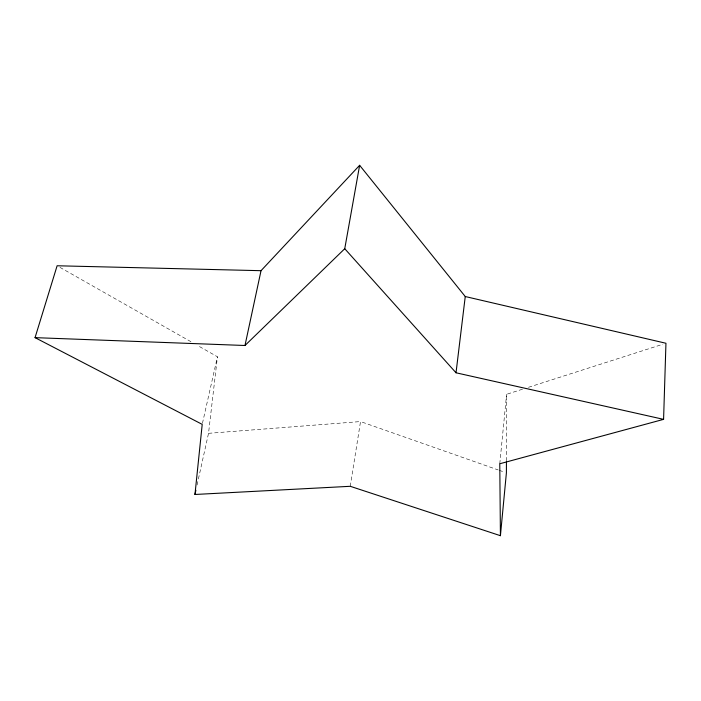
<?xml version="1.0" encoding="UTF-8"?>
<svg xmlns="http://www.w3.org/2000/svg" width="701" height="701" viewBox="0 0 701 701"><rect width="100%" height="100%" fill="white"/><g stroke="black" fill="none" stroke-linecap="round" stroke-linejoin="round"><path stroke-width="0.53" stroke-dasharray="3.5 2.63" d="M506.437 460.837L506.604 394.304L523.27 388.967M499.778 463.755L506.604 394.304M197.069 484.987L208.53 433.323L217.441 356.765L197.524 345.462M350.246 486.301L360.524 421.564L498.192 469.95M202.449 423.316L217.441 356.765M528.475 387.303L662.822 344.261M208.53 433.323L360.524 421.564M499.217 470.31L504.352 472.115M59.962 267.379L192.775 342.763"/><path stroke-width="1.05" d="M506.437 461.924L506.402 472.833L500.418 535.687L350.246 486.301L194.966 494.477L202.212 424.368L35.05 337.645L57.114 265.767L261.026 270.691L359.631 165.313L465.254 296.532L665.95 343.262L663.584 419.356L499.778 463.755L500.418 535.687M663.584 419.356L456.018 372.783L465.254 296.532M35.05 337.645L244.982 345.497L344.743 248.715L359.631 165.313M244.982 345.497L261.026 270.691M194.966 494.477L195.894 490.262M344.743 248.715L456.018 372.783"/></g></svg>
